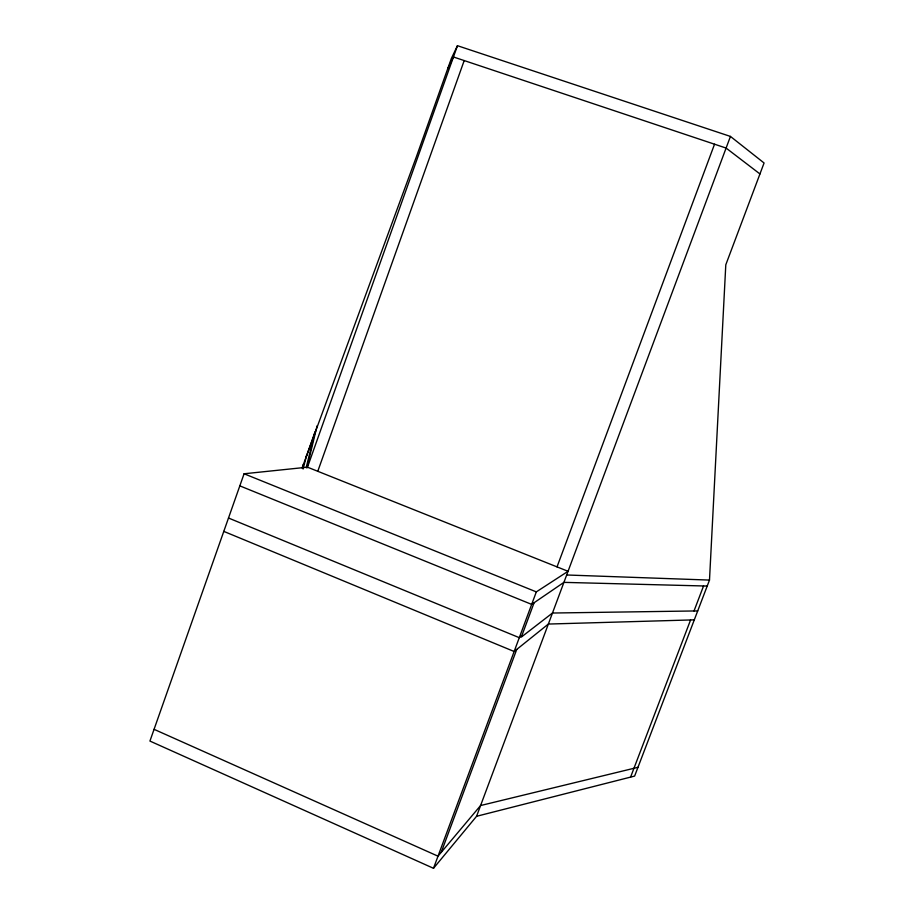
<?xml version="1.0" encoding="UTF-8"?>
<svg xmlns="http://www.w3.org/2000/svg" width="914" height="914" viewBox="0 0 914 914"><rect width="100%" height="100%" fill="white"/><g stroke="black" fill="none" stroke-linecap="round" stroke-linejoin="round"><path stroke-width="1.37" d="M433.499 868.3L536.324 591.884L568.062 571.296L307.481 467.18L244.084 473.772L149.93 741.06L433.499 868.3L476.571 816.293L634.624 776.077L709.493 580.082L725.796 264.786L764.07 162.989L730.446 136.426L457.457 45.7L451.379 58.427L416.464 156.568L302.157 467.865M306.864 468.037L317.101 425.821M306.361 466.951L315.067 431.534M303.071 469.031L306.624 455.298M302.534 467.842L303.585 463.832M302.271 467.877L303.231 465.203M306.281 456.612L314.782 432.699M307.481 467.18L457.457 45.7M317.775 471.293L464.198 60.564M441.211 852.362L516.73 649.431M534.096 602.737L521.311 637.092L552.467 613.031L697.713 610.918M557.026 566.886L714.542 144.206M476.571 816.293L730.446 136.426M630.591 777.106L690.584 619.955M694.012 610.975L703.563 585.965M447.62 68.996L453.447 56.976L726.104 148.068L759.945 173.946M521.825 635.721L519.289 637.675L228.5 518.021M637.972 767.314L480.593 805.531L438.012 856.178L154.066 729.326M694.297 619.852L548.354 624.056L514.148 651.499L223.793 531.388M707.208 586.057L563.927 582.367L531.674 604.394L239.822 485.86M566.68 574.986L709.493 580.082M244.084 473.772L536.324 591.884"/></g></svg>
